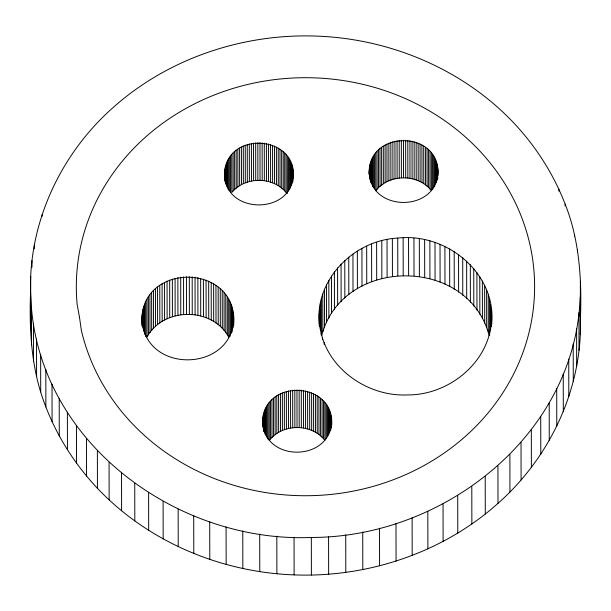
<?xml version="1.0" encoding="UTF-8"?>
<svg xmlns="http://www.w3.org/2000/svg" width="611" height="611" viewBox="0 0 611 611"><rect width="100%" height="100%" fill="white"/><g stroke="black" fill="none" stroke-linecap="round" stroke-linejoin="round"><path stroke-width="0.92" d="M233.623 325.678C239.718 260.729 135.146 261.225 142.172 326.121M233.608 317.224C234.265 371.007 148.236 375.131 142.164 322.364M491.496 325.808C497.766 274.133 447.107 232.386 397.738 238.091C353.563 240.077 313.283 280.831 319.568 326.182M491.511 314.298C493.413 359.092 450.735 395.248 407.629 394.927C366.165 396.974 323.303 366.172 319.561 323.364M30.55 292.134C28.602 222.251 60.932 153.651 113.004 107.635C168.201 58.297 243.193 33.277 316.88 36.11C390.185 38.783 462.863 69.188 513.561 122.696C535.717 146.22 553.474 173.891 565.122 204.066C579.618 240.467 581.848 280.121 580.45 318.866C582.398 388.749 550.068 457.349 497.996 503.365C442.799 552.703 367.807 577.723 294.12 574.89C220.815 572.217 148.137 541.812 97.439 488.304C75.283 464.78 57.526 437.109 45.878 406.934C31.382 370.533 29.152 330.879 30.55 292.134L31.459 307.875L31.528 345.444M30.619 329.711L30.726 276.386M580.274 334.614L580.381 281.289M331.383 427.822C338.02 379.125 258.216 377.369 262.768 426.127M331.437 421.155C331.307 461.213 265.686 463.001 262.761 423.308M369.204 171.653C369.388 130.487 437.537 130.311 437.95 171.47C437.766 212.636 369.617 212.804 369.204 171.653L369.212 174.471M293.257 173.066C294.258 215.484 223.557 215.523 224.543 173.089C226.49 130.433 297.641 134.787 293.257 177.854M31.459 307.875C42.724 445.129 178.832 542.889 311.327 537.466C444.014 537.512 575.241 434.887 580.213 297.045M321.692 335.615C342.45 255.994 468.461 255.925 489.197 335.592M228.667 299.55L228.735 337.127C212.597 306.913 163.274 306.882 147.06 337.035L146.999 299.459M431.335 153.056L431.397 190.632C418.061 173.539 389.024 173.608 375.78 190.777L375.719 153.208M324.815 402.748L324.884 440.317C311.549 423.224 282.511 423.301 269.268 440.47L269.199 402.893M286.971 193.473C274.018 176.38 245.439 175.953 231.806 192.434L231.737 154.858M580.129 313.306L580.45 318.866M578.953 312.756L579.014 350.332M577.479 249.907L577.487 251.785M576.616 328.374L576.677 365.943M574.416 234.395L574.424 236.274M573.202 343.817L573.271 381.394M568.742 359.039L568.803 396.615M565.122 204.066L565.122 205.945M563.235 373.978L563.304 411.554M558.92 189.357L558.928 191.235M556.713 388.573L556.781 426.142M549.205 402.764L549.266 440.332M540.727 416.496L540.796 454.065M531.326 429.716L531.387 467.285M521.03 442.372L521.091 479.948M509.887 454.416L509.948 491.985M497.934 465.796L497.996 503.365M491.206 309.365L491.229 326.274M491.114 324.158L491.122 326.037M490.557 304.469L490.595 329.825M489.564 299.611L489.632 335.309M488.25 294.823L488.319 332.399M486.608 290.118L486.669 327.695M485.218 476.465L485.287 514.042M484.638 285.52L484.706 323.097M482.362 281.045L482.43 318.621M479.78 276.707L479.841 314.283M476.901 272.521L476.97 310.098M473.746 268.519L473.808 306.088M471.799 486.394L471.868 523.963M470.317 264.693L470.386 302.269M466.636 261.08L466.697 298.649M462.71 257.682L462.771 295.258M458.555 254.512L458.624 292.089M457.723 495.529L457.784 533.098M454.194 251.595L454.263 289.163M449.643 248.929L449.704 286.498M444.907 246.523L444.976 284.1M443.044 503.838L443.112 541.415M440.027 244.4L440.088 281.976M437.873 169.499L437.888 175.319M437.667 167.536L437.697 179.153M437.323 165.596L437.346 178.748M436.85 163.672L436.88 180.581M436.239 161.785L436.277 182.452M435.506 159.929L435.544 183.415M435.001 242.559L435.07 280.136M434.642 158.127L434.688 186.309M433.657 156.378L433.711 187.371M432.55 154.682L432.611 189.441M430.007 151.505L430.068 189.082M429.861 241.009L429.93 278.585M428.571 150.031L428.639 187.608M427.822 511.292L427.891 548.869M427.043 148.641L427.104 186.218M425.416 147.343L425.485 184.919M424.63 239.756L424.698 277.333M423.706 146.144L423.774 183.712M421.918 145.036L421.987 182.613M420.055 144.043L420.124 181.612M419.322 238.809L419.383 276.386M418.13 143.15L418.199 180.726M416.144 142.378L416.213 179.947M414.113 141.714L414.182 179.29M413.953 238.168L414.021 275.737M412.035 141.172L412.104 178.74M412.12 517.861L412.181 555.437M409.928 140.744L409.996 178.32M408.553 237.832L408.614 275.408M407.797 140.446L407.865 178.015M405.643 140.263L405.712 177.839M403.489 140.209L403.55 177.778M403.138 237.809L403.207 275.378M401.328 140.278L401.396 177.847M399.182 140.469L399.243 178.038M397.738 238.091L397.799 275.668M397.051 140.782L397.112 178.351M395.997 523.52L396.058 561.097M394.943 141.217L395.012 178.786M392.873 141.767L392.934 179.344M392.361 238.687L392.43 276.256M390.841 142.439L390.91 180.016M388.863 143.234L388.924 180.803M386.939 144.127L387.007 181.704M387.038 239.588L387.107 277.157M385.083 145.135L385.151 182.712M383.303 146.25L383.364 183.819M381.6 147.457L381.661 185.034M381.791 240.787L381.852 278.364M379.981 148.771L380.05 186.34M379.515 528.24L379.576 565.817M378.461 150.161L378.522 187.737M377.033 151.643L377.102 189.219M376.636 242.292L376.697 279.869M374.505 154.835L374.566 188.654M373.413 156.538L373.466 187.531M372.435 158.295L372.489 186.47M371.587 160.105L371.625 183.59M371.587 244.087L371.656 281.656M370.862 161.961L370.892 182.62M370.266 163.855L370.289 180.757M369.8 165.772L369.815 177.984M369.464 167.72L369.495 178.397M369.265 169.682L369.273 174.379M366.676 246.164L366.745 283.741M362.735 532.013L362.804 569.582M361.926 248.524L361.987 286.093M357.336 251.144L357.404 288.72M352.944 254.031L353.005 291.6M348.751 257.155L348.82 294.731M345.734 534.808L345.803 572.385M344.787 260.515L344.848 298.092M341.06 264.097L341.129 301.674M337.585 267.885L337.654 305.462M334.385 271.864L334.446 309.441M331.46 276.019L331.521 313.596M331.361 419.184L331.376 427.639M331.154 417.229L331.17 427.563M330.811 415.281L330.849 429.854M330.33 413.364L330.36 430.274M329.726 411.47L329.764 432.137M328.825 280.334L328.894 317.911M328.985 409.622L329.031 433.107M328.581 536.634L328.642 574.21M328.122 407.82L328.176 435.055M327.137 406.063L327.19 436.124M326.495 284.795L326.557 322.364M326.037 404.367L326.098 438.186M324.472 289.37L324.54 326.946M324.158 342.611L324.166 344.489M323.486 401.19L323.555 438.767M322.776 294.059L322.837 331.636M322.516 337.914L322.516 339.792M322.058 399.716L322.119 437.293M321.401 298.84L321.462 335.47M321.195 333.125L321.203 335.004M320.355 303.682L320.401 329.986M320.523 398.334L320.592 435.903M319.652 308.578L319.683 326.427M319.278 313.504L319.263 325.953M318.904 397.035L318.965 434.604M317.193 395.829L317.262 433.405M315.406 394.729L315.467 432.298M313.542 393.728L313.611 431.305M311.618 392.842L311.679 430.411M311.327 537.466L311.389 575.043M309.632 392.063L309.701 429.64M307.6 391.399L307.661 428.975M305.523 390.857L305.592 428.433M303.415 390.437L303.484 428.005M301.284 390.131L301.345 427.708M299.13 389.955L299.199 427.524M296.969 389.894L297.038 427.471M294.815 389.963L294.884 427.54M294.051 537.313L294.12 574.89M293.12 171.103L293.135 177.679M292.852 169.148L292.852 181.773M292.448 167.215L292.47 181.307M292.669 390.154L292.73 427.731M291.905 165.306L291.936 183.155M291.241 163.435L291.279 185.034M290.446 161.602L290.492 187.905M290.531 390.467L290.599 428.044M289.522 159.822L289.576 188.936M288.484 158.096L288.545 190.968M288.43 390.903L288.491 428.479M287.33 156.431L287.391 193.068M286.055 154.835L286.124 192.412M286.353 391.46L286.422 429.029M284.68 153.323L284.749 190.892M284.329 392.132L284.39 429.701M283.206 151.887L283.267 189.463M282.343 392.919L282.412 430.495M281.633 150.535L281.694 188.112M280.426 393.82L280.487 431.389M279.968 149.283L280.029 186.859M278.219 148.129L278.288 185.698M278.57 394.828L278.631 432.397M276.393 147.075L276.462 184.644M276.783 395.936L276.852 433.512M276.821 536.175L276.89 573.744M275.08 397.15L275.149 434.719M274.499 146.121L274.568 183.697M273.468 398.456L273.529 436.033M272.552 145.288L272.613 182.857M271.941 399.854L272.01 437.423M270.543 144.563L270.604 182.131M270.52 401.335L270.589 438.904M268.489 143.952L268.55 181.528M267.992 404.528L268.053 439.278M266.396 143.463L266.465 181.039M266.9 406.223L266.954 437.224M265.922 407.98L265.968 435.223M265.067 409.79L265.113 434.215M264.273 143.096L264.342 180.673M264.342 411.646L264.38 432.313M263.792 429.136L263.792 431.015M263.746 413.54L263.776 431.389M263.28 415.465L263.303 428.617M262.951 417.412L262.967 425.859M262.753 419.367L262.699 426.035M262.134 142.852L262.195 180.421M259.981 142.73L260.042 180.298M259.706 534.045L259.774 571.621M257.819 142.73L257.88 180.298M255.665 142.852L255.726 180.428M253.519 143.104L253.588 180.673M251.404 143.47L251.465 181.047M249.311 143.959L249.372 181.536M247.256 144.57L247.318 182.147M245.248 145.296L245.316 182.872M243.293 146.136L243.361 183.705M242.773 530.944L242.842 568.513M241.398 147.083L241.467 184.659M239.581 148.137L239.642 185.713M237.832 149.298L237.9 186.874M236.167 150.558L236.236 188.127M234.593 151.902L234.662 189.479M233.433 314.604L233.448 324.937M233.112 153.338L233.181 190.915M233.417 322.471L233.425 325.289M233.074 311.992L233.096 325.144M233.051 325.075L233.058 327.893M232.539 309.418L232.577 328.199M231.829 306.867L231.875 332.231M231.79 330.2L231.79 332.071M230.943 304.37L230.996 333.491M230.469 156.454L230.53 192.144M229.889 301.933L229.95 336.684M229.316 158.112L229.369 190.052M228.27 159.845L228.323 189.899M227.353 161.625L227.399 186.989M227.284 297.252L227.345 334.82M226.559 163.458L226.597 185.996M225.894 165.329L225.925 184.117M225.742 295.029L225.81 332.605M226.085 526.873L226.154 564.449M225.352 167.238L225.36 182.796M224.947 169.171L224.955 180.856M224.68 171.126L224.688 180.787M224.543 173.089L224.558 180.696M224.054 292.906L224.122 330.475M222.221 290.882L222.289 328.451M220.258 288.965L220.319 326.534M218.158 287.162L218.226 324.731M215.943 285.482L216.011 323.059M213.621 283.939L213.682 321.516M211.192 282.526L211.253 320.103M209.71 521.855L209.779 559.432M208.672 281.259L208.733 318.835M206.067 280.144L206.128 317.712M203.387 279.174L203.455 316.742M200.652 278.356L200.721 315.933M197.865 277.7L197.933 315.276M195.039 277.203L195.108 314.78M193.718 515.913L193.779 553.49M192.182 276.875L192.251 314.444M189.311 276.707L189.372 314.275M186.431 276.699L186.5 314.275M183.56 276.859L183.621 314.436M180.703 277.188L180.764 314.764M177.87 277.677L177.938 315.253M178.16 509.062L178.221 546.639M175.082 278.326L175.143 315.902M172.34 279.135L172.409 316.712M169.659 280.098L169.728 317.674M167.055 281.213L167.124 318.789M164.535 282.473L164.596 320.049M163.106 501.341L163.175 538.917M162.098 283.878L162.167 321.455M159.769 285.421L159.83 322.998M157.546 287.094L157.607 324.67M155.446 288.888L155.507 326.465M153.468 290.798L153.537 328.374M151.627 292.822L151.696 330.398M149.932 294.945L150.001 332.521M148.389 297.16L148.45 334.736M148.618 492.772L148.679 530.34M145.769 301.834L145.83 336.592M144.7 304.278L144.754 334.332M143.806 306.775L143.852 331.193M143.089 309.311L143.119 328.099M142.546 311.893L142.569 325.984M142.18 314.497L142.203 325.77M141.996 317.117L142.004 320.874M134.741 483.385L134.81 520.954M121.543 473.22L121.612 510.796M109.071 462.321L109.14 499.897M97.378 450.735L97.439 488.304M86.495 438.492L86.563 476.068M76.49 425.653L76.551 463.23M67.378 412.272L67.447 449.841M59.206 398.387L59.275 435.964M52.011 384.067L52.08 421.643M45.817 369.357L45.878 406.934M42.197 214.385L42.197 216.263M40.647 354.327L40.708 391.903M36.515 339.029L36.584 376.605M34.323 245.057L34.331 248.814M33.452 323.525L33.521 361.093M31.986 260.668L31.993 267.244M79.499 317.292L77.131 304.347A229.148 209.015 -0.1 0 1 394.187 93.979A229.148 209.015 -0.1 0 1 451.598 447.672A229.148 209.015 -0.1 0 1 81.339 330.307L79.499 317.292"/></g></svg>
